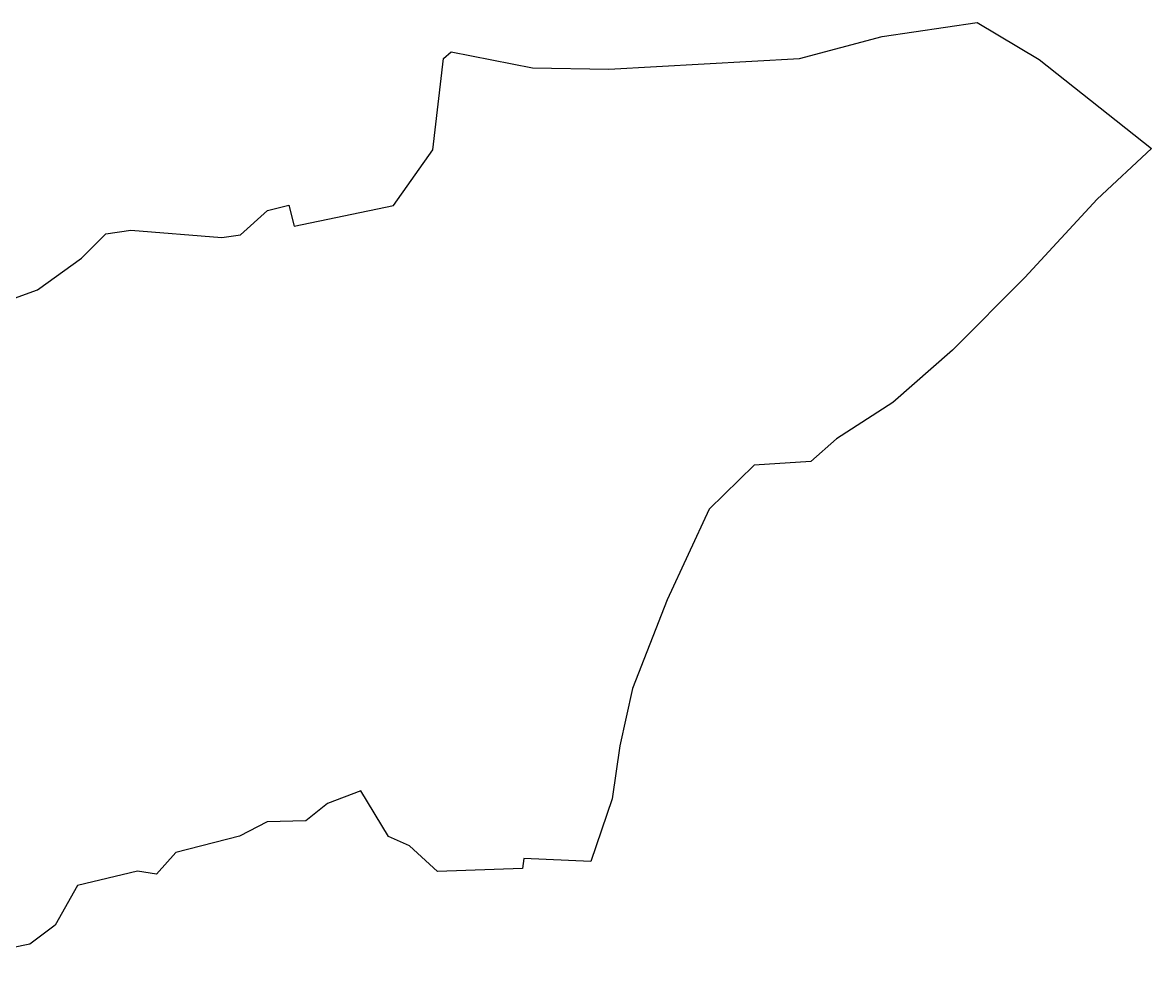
# Model space of a CAD drawing. Header units: metres. Extents: x 288578 to 293181, y 1991290 to 1993622.
# Drawn here: x 290908 to 293181, y 1991416 to 1993313 of the extents above; entities that cross this region are included whole.
import ezdxf

# ---------------------------------------------------------------- set-up
doc = ezdxf.new("R2010")
doc.units = ezdxf.units.M
doc.header["$MEASUREMENT"] = 0
doc.layers.add('VILLAGE BOUNDRY', color=10, linetype='Continuous')

msp = doc.modelspace()

# ---------------------------------------------------------------- linework, layer by layer
at = {"color": 3, "flags": 128}
msp.add_lwpolyline([(291401.1, 1992934.5), (291443.9, 1992945.2)], dxfattribs=at)
at = {"layer": 'VILLAGE BOUNDRY', "color": 3}
for points in [[(291443.9, 1992945.2, 0), (291454.3, 1992903, 0), (291654.6, 1992944.2, 0), (291734, 1993056.5, 0), (291755.3, 1993240.2, 0), (291771.1, 1993253.8, 0), (291934.5, 1993221.3, 0), (292088.4, 1993218.6, 0), (292472.4, 1993240.2, 0), (292638.7, 1993284.9, 0), (292830.5, 1993312.7, 0), (292955, 1993238.1, 0), (293181.3, 1993059, 0)], [(293181.3, 1993059, 0), (293072.2, 1992956.9, 0), (292926.1, 1992799.1, 0), (292780.4, 1992652.8, 0), (292660.4, 1992547.9, 0), (292547.2, 1992474.3, 0), (292495.1, 1992429.1, 0), (292381.2, 1992421.5, 0), (292290.3, 1992332.8, 0), (292205.7, 1992150.1, 0), (292136.1, 1991971.4, 0), (292110.8, 1991856.2, 0), (292095.1, 1991749.7, 0), (292052, 1991623.5, 0), (291917.5, 1991629.4, 0), (291914.5, 1991609.1, 0), (291743.4, 1991603.5, 0), (291687.2, 1991655.1, 0), (291644.8, 1991673.9, 0), (291588.8, 1991765.5, 0), (291522.1, 1991740.4, 0), (291478, 1991704.9, 0), (291400.1, 1991703.4, 0), (291344.5, 1991674.6, 0), (291216.3, 1991641.6, 0), (291177.3, 1991597.6, 0), (291139.1, 1991603.8, 0), (291018, 1991575, 0), (290973.1, 1991495.1, 0), (290922.5, 1991456.7, 0), (290720.5, 1991416.1, 0)], [(290822.5, 1992733.2, 0), (290937.4, 1992774.4, 0), (291026, 1992838.1, 0), (291075.5, 1992887.1, 0), (291125.7, 1992894.8, 0), (291309, 1992879.9, 0), (291346.6, 1992885.2, 0), (291401.1, 1992934.5, 0)]]:
    msp.add_polyline3d(points, dxfattribs=at)

doc.saveas('drawing.dxf')
